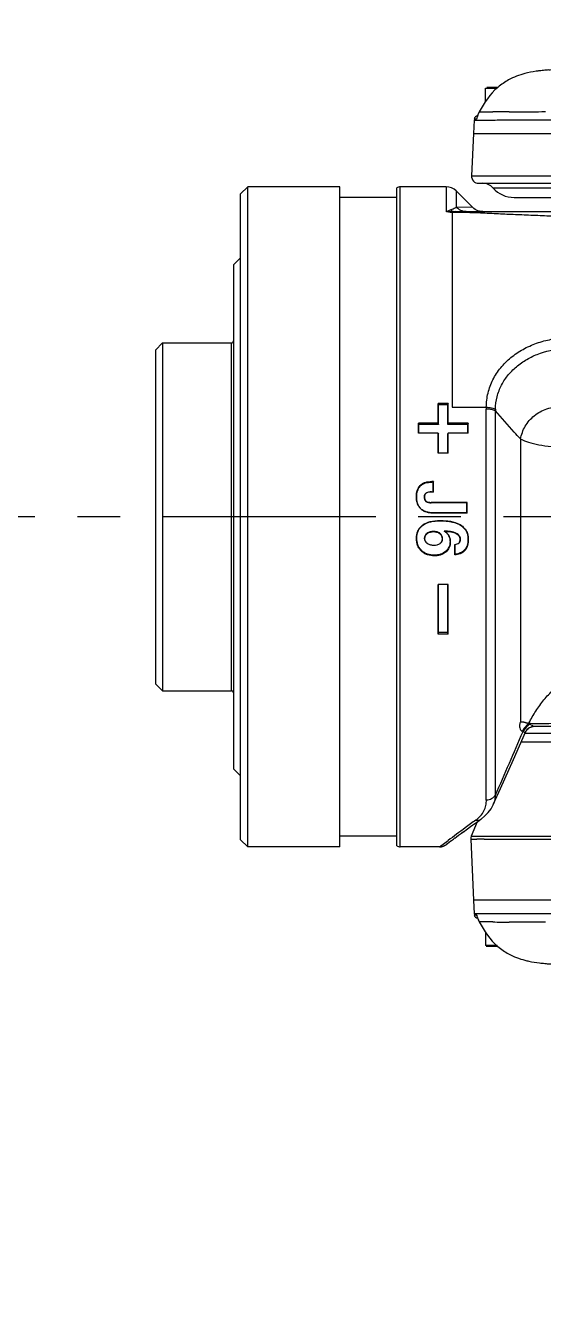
# Model space of a CAD drawing. Header units: millimetres. Extents: x 4086 to 8300, y 123 to 1549.
# Drawn here: x 7583.58 to 7601.81, y 613.34 to 658.52 of the extents above; entities that cross this region are included whole.
import ezdxf

# ---------------------------------------------------------------- set-up
doc = ezdxf.new("R2010")
doc.units = ezdxf.units.MM
doc.linetypes.add('CENTER', pattern=[0.6, 0.375, -0.075, 0.075, -0.075])
for name, color, linetype in [('中心线', 7, 'Continuous'), ('外形图', 7, 'Continuous'), ('运动范围', 7, 'Continuous')]:
    doc.layers.add(name, color=color, linetype=linetype)

msp = doc.modelspace()

# ---------------------------------------------------------------- linework, layer by layer
at = {"layer": '中心线', "linetype": 'CENTER', "ltscale": 20}
msp.add_line((7979.909, 641.2169), (7475.7605, 641.2169), dxfattribs=at)
at = {"layer": '外形图'}
for p, q in [((7599.7753, 655.8332), (7599.7753, 656.3169)), ((7599.7753, 656.3169), (7600.1828, 656.3169)), ((7600.2123, 656.3419), (7599.8216, 656.3419)), ((7599.3785, 655.194), (7599.3548, 654.7168)), ((7599.3785, 655.194), (7599.6597, 655.1929)), ((7599.3895, 655.2295), (7599.3812, 655.2295)), ((7599.4562, 655.2288), (7599.3895, 655.2295)), ((7599.4882, 655.3159), (7599.4805, 655.2934)), ((7599.5577, 655.4825), (7599.5562, 655.4816)), ((7599.6597, 655.1929), (7599.7434, 655.1929)), ((7600.6128, 655.4862), (7600.9015, 655.4866)), ((7599.3548, 654.7168), (7599.2861, 653.2276)), ((7599.3552, 654.7169), (7621.4021, 654.7169)), ((7591.1503, 652.5919), (7591.4003, 652.8419)), ((7591.4003, 629.5919), (7591.4003, 652.8419)), ((7594.6503, 652.8419), (7591.4003, 652.8419)), ((7594.6503, 629.5919), (7594.6503, 652.8419)), ((7596.6503, 629.6297), (7596.6503, 652.804)), ((7596.7753, 629.5919), (7596.7753, 652.8419)), ((7598.3932, 652.8419), (7596.7753, 652.8419)), ((7598.3932, 652.8419), (7598.3932, 651.9762)), ((7599.2861, 653.2276), (7599.7675, 653.2276)), ((7599.5358, 652.9668), (7613.1146, 652.9668)), ((7599.7675, 653.2276), (7600.002, 653.2276)), ((7600.002, 653.2276), (7600.1359, 653.2276)), ((7600.0386, 652.8001), (7612.6616, 652.8001)), ((7600.1359, 653.2276), (7612.4086, 653.2276)), ((7591.1503, 629.8419), (7591.1503, 652.5919)), ((7596.6503, 652.4669), (7594.6503, 652.4669)), ((7598.7468, 652.6954), (7598.7468, 652.1307)), ((7599.3289, 652.1133), (7598.7468, 652.6954)), ((7600.784, 652.4669), (7620.0167, 652.4669)), ((7598.6003, 651.9475), (7598.6002, 645.0773)), ((7598.7136, 651.9669), (7620.9003, 651.9669)), ((7599.3289, 652.1133), (7598.7468, 652.1307)), ((7590.9003, 650.0919), (7591.1503, 650.3419)), ((7590.9003, 650.0918), (7590.9003, 632.3419)), ((7588.4003, 647.3419), (7588.1503, 647.0919)), ((7588.1503, 647.0919), (7588.1503, 635.3419)), ((7588.4003, 647.3419), (7588.4003, 635.0919)), ((7588.4003, 647.3419), (7590.8253, 647.3419)), ((7590.8253, 635.0919), (7590.8253, 647.3419)), ((7598.1153, 644.5119), (7598.1153, 645.2119)), ((7598.4653, 645.2119), (7598.1153, 645.2119)), ((7598.1153, 645.2119), (7598.1263, 645.1586)), ((7598.1263, 644.4659), (7598.1263, 645.1586)), ((7598.4544, 645.1586), (7598.1263, 645.1586)), ((7598.4653, 645.2119), (7598.4544, 645.1586)), ((7598.4544, 644.4659), (7598.4544, 645.1586)), ((7598.4653, 644.5119), (7598.4653, 645.2119)), ((7598.6002, 645.0773), (7599.8057, 645.0773)), ((7599.8061, 631.2546), (7599.8061, 645.012)), ((7600.1267, 631.4211), (7600.1267, 644.9564)), ((7597.4153, 644.1619), (7597.4153, 644.5119)), ((7598.1153, 644.5119), (7597.4153, 644.5119)), ((7597.4153, 644.5119), (7597.4263, 644.4659)), ((7597.4263, 644.1619), (7597.4263, 644.4659)), ((7598.1263, 644.4659), (7597.4263, 644.4659)), ((7598.1153, 644.5119), (7598.1263, 644.4659)), ((7598.4653, 644.5119), (7598.4544, 644.4659)), ((7599.1544, 644.4659), (7598.4544, 644.4659)), ((7599.1653, 644.5119), (7598.4653, 644.5119)), ((7599.1653, 644.5119), (7599.1544, 644.4659)), ((7599.1544, 644.1619), (7599.1544, 644.4659)), ((7599.1653, 644.1619), (7599.1653, 644.5119)), ((7598.1153, 644.1619), (7597.4153, 644.1619)), ((7598.1153, 643.4619), (7598.1153, 644.1619)), ((7598.1153, 644.1619), (7598.1263, 644.1408)), ((7598.1263, 643.4619), (7598.1263, 644.1408)), ((7598.4653, 644.1619), (7598.4544, 644.1408)), ((7598.4544, 643.4619), (7598.4544, 644.1408)), ((7598.4653, 643.4619), (7598.4653, 644.1619)), ((7599.1653, 644.1619), (7598.4653, 644.1619)), ((7601.0048, 643.9661), (7601.0048, 634.0031)), ((7598.4653, 643.4619), (7598.1153, 643.4619)), ((7597.8849, 642.4619), (7597.8849, 642.4376)), ((7597.9397, 642.4619), (7597.8849, 642.4619)), ((7597.9288, 642.4376), (7597.8849, 642.4376)), ((7597.9397, 642.4619), (7597.9288, 642.4376)), ((7597.9288, 642.0921), (7597.9288, 642.4376)), ((7597.9397, 642.0902), (7597.9397, 642.4619)), ((7597.4706, 642.3193), (7597.4788, 642.3002)), ((7597.8776, 642.0926), (7597.878, 642.0941)), ((7597.9397, 642.0902), (7597.8776, 642.0926)), ((7597.9288, 642.0921), (7597.878, 642.0941)), ((7597.9397, 642.0902), (7597.9288, 642.0921)), ((7597.345, 641.9378), (7597.356, 641.9301)), ((7597.4959, 641.4988), (7597.5035, 641.5036)), ((7597.6278, 641.9281), (7597.6168, 641.9204)), ((7597.8642, 641.7282), (7597.8642, 641.7118)), ((7599.1328, 641.7282), (7597.8642, 641.7282)), ((7599.1219, 641.7118), (7597.8642, 641.7118)), ((7599.1328, 641.7282), (7599.1219, 641.7118)), ((7599.1219, 641.3575), (7599.1219, 641.7118)), ((7599.1328, 641.348), (7599.1328, 641.7282)), ((7597.9641, 641.348), (7597.9641, 641.3575)), ((7599.1219, 641.3575), (7597.9641, 641.3575)), ((7599.1328, 641.348), (7597.9641, 641.348)), ((7598.1664, 641.0884), (7598.1664, 641.0789)), ((7598.621, 641.0444), (7598.6185, 641.0356)), ((7599.1328, 641.348), (7599.1219, 641.3575)), ((7597.5605, 640.9267), (7597.567, 640.9211)), ((7597.7226, 640.622), (7597.7162, 640.6372)), ((7597.9471, 640.6875), (7597.9471, 640.7041)), ((7598.1716, 640.6172), (7598.1785, 640.632)), ((7598.7489, 640.618), (7598.7542, 640.634)), ((7598.9352, 640.9078), (7598.9286, 640.9024)), ((7599.1128, 640.7031), (7599.1031, 640.7036)), ((7597.345, 640.4547), (7597.356, 640.4629)), ((7597.6326, 640.4523), (7597.6217, 640.4605)), ((7597.7266, 640.2879), (7597.7203, 640.2889)), ((7597.9617, 640.2207), (7597.9617, 640.2205)), ((7598.1762, 640.2829), (7598.1829, 640.2843)), ((7598.2566, 640.4425), (7598.2675, 640.4509)), ((7598.5381, 640.3304), (7598.5272, 640.3399)), ((7598.6978, 639.8758), (7598.6978, 640.2475)), ((7598.7087, 639.9021), (7598.7087, 640.2489)), ((7598.844, 640.3036), (7598.851, 640.3051)), ((7598.8879, 640.4279), (7598.8988, 640.4364)), ((7599.1694, 640.4096), (7599.1584, 640.4183)), ((7597.5193, 640.0123), (7597.5269, 640.0332)), ((7597.9739, 639.8429), (7597.9739, 639.8686)), ((7598.3809, 639.9794), (7598.3738, 640.001)), ((7599.0475, 640.0331), (7599.0393, 640.0529)), ((7598.1153, 637.0879), (7598.1153, 638.8379)), ((7598.4653, 638.8379), (7598.1153, 638.8379)), ((7598.1263, 637.1425), (7598.1263, 638.8379)), ((7598.4544, 637.1425), (7598.4544, 638.8379)), ((7598.4653, 637.0879), (7598.4653, 638.8379)), ((7598.1153, 637.0879), (7598.1263, 637.1425)), ((7598.4653, 637.0879), (7598.1153, 637.0879)), ((7598.4544, 637.1425), (7598.1263, 637.1425)), ((7598.4653, 637.0879), (7598.4544, 637.1425)), ((7588.4003, 635.0919), (7588.1503, 635.3419)), ((7588.4003, 635.0919), (7590.8253, 635.0919)), ((7601.4959, 633.8419), (7619.5253, 633.8419)), ((7600.7646, 632.6718), (7601.1872, 633.6361)), ((7619.694, 633.5919), (7601.1678, 633.5919)), ((7601.1833, 633.6356), (7601.1872, 633.6361)), ((7609.9695, 633.2829), (7601.0324, 633.2829)), ((7590.9003, 632.3419), (7591.1503, 632.0919)), ((7598.9868, 630.1183), (7599.1482, 630.236)), ((7599.1482, 630.236), (7599.2518, 630.3111)), ((7599.485, 630.4789), (7599.2768, 629.9755)), ((7599.3646, 630.3926), (7599.4558, 630.4581)), ((7599.4558, 630.4581), (7599.5531, 630.5276)), ((7599.5531, 630.5276), (7599.6162, 630.5726)), ((7599.6162, 630.5726), (7599.6194, 630.5749)), ((7591.1503, 629.8419), (7591.4003, 629.5919)), ((7596.6503, 629.9669), (7594.6503, 629.9669)), ((7598.1614, 629.5919), (7598.4604, 629.8168)), ((7598.4433, 629.7186), (7598.5012, 629.7617)), ((7598.4952, 629.7573), (7598.5573, 629.8032)), ((7598.5498, 629.7977), (7598.6506, 629.872)), ((7598.6503, 629.8717), (7598.6993, 629.9078)), ((7598.6989, 629.9075), (7598.7604, 629.9526)), ((7598.7599, 629.9522), (7598.8294, 630.0032)), ((7598.8289, 630.0028), (7598.9649, 630.1023)), ((7598.9449, 630.0877), (7599.0077, 630.1336)), ((7599.258, 629.8698), (7599.4713, 629.8714)), ((7599.258, 629.8698), (7599.3548, 627.7169)), ((7599.2768, 629.9755), (7599.5694, 629.9771)), ((7594.6503, 629.5919), (7591.4003, 629.5919)), ((7598.1614, 629.5919), (7596.7753, 629.5919)), ((7598.1614, 629.5919), (7598.1843, 629.5926)), ((7598.1614, 629.5919), (7598.1843, 629.5926)), ((7598.3333, 629.6392), (7598.3397, 629.6431)), ((7598.3581, 629.6554), (7598.3607, 629.6572)), ((7598.3594, 629.6564), (7598.3619, 629.6581)), ((7598.3619, 629.6581), (7598.3643, 629.6599)), ((7598.3619, 629.6581), (7598.3631, 629.659)), ((7598.3631, 629.659), (7598.3668, 629.6617)), ((7598.3655, 629.6608), (7598.3709, 629.6647)), ((7598.3695, 629.6636), (7598.3811, 629.6722)), ((7598.3792, 629.6708), (7598.4126, 629.6957)), ((7598.4126, 629.6957), (7598.4195, 629.7008)), ((7598.4268, 629.7063), (7598.4308, 629.7093)), ((7598.4307, 629.7092), (7598.4349, 629.7123)), ((7598.4348, 629.7123), (7598.4434, 629.7187)), ((7599.3548, 627.7169), (7599.3785, 627.2397)), ((7621.1789, 627.7169), (7599.3553, 627.7168)), ((7599.6597, 627.2408), (7599.3785, 627.2397)), ((7599.3812, 627.2042), (7599.4145, 627.2045)), ((7599.4145, 627.2045), (7599.4562, 627.2049)), ((7599.7434, 627.2408), (7599.6597, 627.2408)), ((7599.5577, 626.9511), (7599.5566, 626.9513)), ((7599.7753, 626.6005), (7599.7753, 626.1169)), ((7600.9015, 626.9471), (7600.6128, 626.9475)), ((7600.1827, 626.1169), (7599.7753, 626.1169)), ((7600.2125, 626.0919), (7599.8003, 626.0919))]:
    msp.add_line(p, q, dxfattribs=at)
for points in [[(7599.5562, 655.4816), (7599.5381, 655.4445), (7599.5088, 655.3743), (7599.4882, 655.3159)], [(7599.6824, 651.9669), (7599.6248, 651.9702), (7599.568, 651.9801), (7599.5126, 651.9966), (7599.4595, 652.0193), (7599.4094, 652.048), (7599.3629, 652.0823), (7599.3289, 652.1133)], [(7601.2272, 633.7051), (7601.2567, 633.7394), (7601.2905, 633.7696), (7601.328, 633.795), (7601.3685, 633.8153), (7601.4114, 633.83), (7601.4558, 633.8389), (7601.4968, 633.8418)], [(7601.239, 633.7245), (7601.2419, 633.7278), (7601.26, 633.7465), (7601.2814, 633.7653), (7601.3059, 633.7833), (7601.3331, 633.7998), (7601.3632, 633.8144), (7601.3959, 633.8264), (7601.4312, 633.8354), (7601.4688, 633.8407), (7601.4959, 633.8419)], [(7601.1872, 633.6361), (7601.2025, 633.6671), (7601.2272, 633.7051)], [(7600.0631, 631.1063), (7600.3094, 631.6518), (7600.7646, 632.6718)], [(7599.6194, 630.5749), (7599.7532, 630.6854), (7599.8724, 630.8086), (7599.9707, 630.9391), (7600.0484, 631.075), (7600.0631, 631.1064)], [(7599.2518, 630.3111), (7599.3355, 630.3716), (7599.3646, 630.3926)], [(7598.1843, 629.5926), (7598.206, 629.5948), (7598.2267, 629.5983), (7598.2465, 629.6028)], [(7598.2465, 629.6028), (7598.2652, 629.6083), (7598.2828, 629.6146)], [(7598.2828, 629.6146), (7598.2991, 629.6214), (7598.3132, 629.6281), (7598.3247, 629.6343)], [(7598.3247, 629.6343), (7598.3334, 629.6392), (7598.3398, 629.6431), (7598.3446, 629.6462), (7598.3483, 629.6486), (7598.3511, 629.6505), (7598.3533, 629.652), (7598.3551, 629.6533), (7598.3581, 629.6554)], [(7598.351, 629.6505), (7598.3533, 629.652), (7598.3551, 629.6533), (7598.3567, 629.6544)], [(7598.4195, 629.7008), (7598.4231, 629.7035), (7598.4269, 629.7064)], [(7599.4777, 627.1489), (7599.476, 627.1522), (7599.4829, 627.1333), (7599.4973, 627.0913), (7599.5176, 627.0369), (7599.5432, 626.9784), (7599.5567, 626.9512)]]:
    msp.add_lwpolyline(points, dxfattribs=at)
for centre, radius, start, end in [((7601.6241, 654.7055), 2.1637, 118.52343, 130.78542), ((7599.5055, 655.2169), 0.125, 90, 174.25886), ((7599.6159, 660.5599), 5.0776, 269.34315, 269.49471), ((7600.9048, 507.8637), 147.6228, 90.11333, 90.336192), ((7600.4819, 1054.6375), 399.1511, 270.060243, 270.202156), ((7601.466, 723.0832), 67.8864, 270.017522, 270.293986), ((7596.7753, 652.5875), 0.25, 90, 120), ((7598.3932, 652.3419), 0.5, 45, 90), ((7599.5358, 653.2168), 0.25, 177.51262, 270), ((7599.666, 652.4668), 0.5, 41.81532, 90), ((7600.7839, 653.4669), 1, 221.81532, 270), ((7590.8253, 647.4169), 0.075, 270, 0), ((7601.9373, 645.0568), 2.1318, 179.44962, 181.20557), ((7602.1254, 644.9699), 1.9988, 178.9946, 180.38435), ((7598.0748, 640.1129), 0.6498, 64.06615, 67.59423), ((7598.5315, 641.6418), 1.4041, 276.79825, 277.24787), ((7586.4272, 644.9992), 13.2972, 337.33783, 337.46044), ((7590.8253, 635.0169), 0.075, 0, 90), ((7601.9427, 638.8499), 4.9354, 261.49729, 262.58915), ((7601.0846, 634.0781), 0.253, 325.55084, 331.08831), ((7467.4217, 690.3111), 145.1849, 336.069981, 337.033509), ((7601.4985, 633.5), 0.3431, 139.12671, 156.71975), ((7655.5821, 553.4992), 95.3272, 126.364065, 126.813872), ((7635.4107, 580.8152), 61.3707, 125.880028, 126.319983), ((7599.5078, 629.88), 0.25, 157.5326, 182.34986), ((7599.4114, 543.7604), 86.111, 89.784171, 89.960149), ((7596.7753, 629.8462), 0.25, 240, 270), ((7598.1614, 629.9275), 0.3356, 269.99999, 292.93409), ((7599.5055, 627.2169), 0.125, 185.74114, 270), ((7601.466, 559.3747), 67.8622, 89.705894, 89.982468), ((7599.616, 621.872), 5.0794, 90.50526, 90.65677), ((7600.8566, 762.3647), 135.4174, 269.653891, 269.896849), ((7600.7096, 327.3359), 299.6112, 89.774242, 89.963303), ((7601.6242, 627.7283), 2.1638, 229.21727, 241.47623)]:
    msp.add_arc(centre, radius, start, end, dxfattribs=at)
for points, knots in [([(7601.6724, 656.9248), (7601.6339, 656.9202), (7601.4633, 656.8982), (7601.2938, 656.8657), (7601.1651, 656.8314)], [0, 0, 0, 0, 0.2255921, 1, 1, 1, 1]), ([(7602.1373, 656.9625), (7602.1372, 656.9728), (7602.0724, 656.9447), (7602.0061, 656.9638), (7601.8482, 656.9397), (7601.7379, 656.9325), (7601.6724, 656.9248)], [0, 0, 0, 0, 0.0659918, 0.2604417, 0.5764091, 1, 1, 1, 1]), ([(7599.4738, 655.2664), (7599.4707, 655.2573), (7599.4661, 655.2471), (7599.4605, 655.2296), (7599.4563, 655.2295)], [0, 0, 0, 0, 0.6957136, 1, 1, 1, 1]), ([(7599.5712, 655.4825), (7599.599, 655.4823), (7599.7549, 655.482), (7599.9107, 655.4832), (7600.0386, 655.4839)], [0, 0, 0, 0, 0.1788502, 1, 1, 1, 1]), ([(7599.7434, 655.1929), (7599.7929, 655.1929), (7600.04, 655.1935), (7600.287, 655.1959), (7600.4846, 655.1968)], [0, 0, 0, 0, 0.2004457, 1, 1, 1, 1]), ([(7600.6232, 655.1974), (7600.6886, 655.1976), (7600.9765, 655.198), (7601.2643, 655.1967), (7601.4868, 655.1968)], [0, 0, 0, 0, 0.2271272, 1, 1, 1, 1]), ([(7601.8143, 655.1977), (7602.4032, 655.1963), (7605.3036, 655.1911), (7608.2039, 655.1749), (7610.5154, 655.1708)], [0, 0, 0, 0, 0.2030214, 1, 1, 1, 1]), ([(7598.5007, 652.0062), (7598.4936, 652.0032), (7598.4752, 651.9949), (7598.45, 651.9829), (7598.4211, 651.9733), (7598.4029, 651.9742), (7598.3932, 651.9762)], [0, 0, 0, 0, 0.2033788, 0.5333198, 0.7380357, 1, 1, 1, 1]), ([(7598.4699, 651.9579), (7598.4623, 651.9583), (7598.4362, 651.9607), (7598.4092, 651.9664), (7598.3932, 651.9762)], [0, 0, 0, 0, 0.2885538, 1, 1, 1, 1]), ([(7598.7468, 652.1307), (7598.7367, 652.1217), (7598.6796, 652.0751), (7598.6112, 652.0423), (7598.5534, 652.0255)], [0, 0, 0, 0, 0.1834839, 1, 1, 1, 1]), ([(7598.5534, 652.0255), (7598.5768, 652.0072), (7598.6276, 651.9776), (7598.6857, 651.9669), (7598.7136, 651.9669)], [0, 0, 0, 0, 0.5151199, 1, 1, 1, 1]), ([(7598.6003, 651.9476), (7598.8782, 651.9475), (7599.3721, 651.9421), (7600.0635, 651.9058), (7600.6818, 651.8759), (7601.3022, 651.8514), (7601.9568, 651.8254), (7602.6529, 651.795), (7603.3883, 651.7657), (7603.8913, 651.7516), (7604.1482, 651.7457)], [0, 0, 0, 0, 0.1501436, 0.2668222, 0.3741019, 0.4846201, 0.6023406, 0.7281082, 0.861142, 1, 1, 1, 1]), ([(7599.1003, 651.9669), (7599.0343, 651.9669), (7598.8998, 651.9966), (7598.7906, 652.0801), (7598.7468, 652.1307)], [0, 0, 0, 0, 0.4964701, 1, 1, 1, 1]), ([(7599.8057, 645.0773), (7599.8066, 645.2458), (7599.8478, 645.5823), (7600.0232, 646.0577), (7600.3011, 646.4815), (7600.6637, 646.8412), (7601.0939, 647.1303), (7601.5751, 647.3464), (7602.0921, 647.4856), (7602.451, 647.5213), (7602.631, 647.5202)], [0, 0, 0, 0, 0.1224583, 0.2437298, 0.3650884, 0.4876999, 0.6124247, 0.7396979, 0.8692449, 1, 1, 1, 1]), ([(7600.1269, 645.005), (7600.1295, 645.154), (7600.1684, 645.4512), (7600.3291, 645.8694), (7600.5792, 646.2405), (7600.9026, 646.5541), (7601.2837, 646.8057), (7601.8503, 647.057), (7602.3213, 647.1464), (7602.6347, 647.1455)], [0, 0, 0, 0, 0.1230194, 0.2447972, 0.3665682, 0.4894494, 0.6142489, 0.7413544, 1, 1, 1, 1]), ([(7601.0117, 643.9606), (7601.0401, 644.1166), (7601.1541, 644.4256), (7601.4236, 644.7416), (7601.7021, 644.9274), (7601.94, 645.0288), (7602.1959, 645.0909), (7602.3713, 645.1146), (7602.4598, 645.1259)], [0, 0, 0, 0, 0.237297, 0.4816248, 0.6073124, 0.7354616, 0.8664355, 1, 1, 1, 1]), ([(7599.8057, 645.0773), (7599.8685, 645.0768), (7599.9586, 645.0683), (7600.0654, 645.0379), (7600.1093, 645.0171), (7600.1269, 645.005)], [0, 0, 0, 0, 0.5668317, 0.8068049, 1, 1, 1, 1]), ([(7600.1267, 644.9564), (7600.0832, 644.9718), (7600.0096, 644.9939), (7599.9016, 645.0111), (7599.8385, 645.0127), (7599.8061, 645.012)], [0, 0, 0, 0, 0.423081, 0.7021189, 1, 1, 1, 1]), ([(7601.0048, 643.9661), (7600.9312, 644.0455), (7600.6328, 644.3705), (7600.3414, 644.702), (7600.1267, 644.9564)], [0, 0, 0, 0, 0.2455358, 1, 1, 1, 1]), ([(7601.0117, 643.9606), (7601.099, 643.9134), (7601.3118, 643.8339), (7601.6739, 643.75), (7602.0989, 643.6913), (7602.4004, 643.672), (7602.5563, 643.6636)], [0, 0, 0, 0, 0.1880614, 0.4274064, 0.7040532, 1, 1, 1, 1]), ([(7597.4706, 642.3193), (7597.495, 642.3469), (7597.5533, 642.3938), (7597.6562, 642.4362), (7597.768, 642.458), (7597.8449, 642.4619), (7597.8849, 642.4619)], [0, 0, 0, 0, 0.245243, 0.4884991, 0.7340019, 1, 1, 1, 1]), ([(7597.4788, 642.3002), (7597.5032, 642.3275), (7597.5621, 642.3738), (7597.6654, 642.4145), (7597.7744, 642.4342), (7597.8481, 642.4376), (7597.8849, 642.4376)], [0, 0, 0, 0, 0.2492059, 0.4991115, 0.7494666, 1, 1, 1, 1]), ([(7597.345, 641.9378), (7597.345, 642.0072), (7597.3597, 642.1448), (7597.4263, 642.2693), (7597.4706, 642.3193)], [0, 0, 0, 0, 0.5096694, 1, 1, 1, 1]), ([(7597.356, 641.9301), (7597.356, 641.9964), (7597.3671, 642.0972), (7597.4179, 642.2207), (7597.4566, 642.2755), (7597.4788, 642.3002)], [0, 0, 0, 0, 0.4996414, 0.7498351, 1, 1, 1, 1]), ([(7597.878, 642.0941), (7597.8483, 642.0952), (7597.7887, 642.0937), (7597.7152, 642.075), (7597.665, 642.0421), (7597.6266, 641.9959), (7597.6168, 641.9498), (7597.6168, 641.9204)], [0, 0, 0, 0, 0.2510845, 0.5014037, 0.626743, 0.7518738, 1, 1, 1, 1]), ([(7597.8776, 642.0926), (7597.8535, 642.0935), (7597.8038, 642.0927), (7597.7262, 642.0782), (7597.6621, 642.0388), (7597.632, 641.9808), (7597.6278, 641.9459), (7597.6278, 641.9281)], [0, 0, 0, 0, 0.2135472, 0.4369403, 0.6947647, 0.8422501, 1, 1, 1, 1]), ([(7597.4959, 641.4988), (7597.4681, 641.5264), (7597.42, 641.5894), (7597.3577, 641.7363), (7597.345, 641.8575), (7597.345, 641.9378)], [0, 0, 0, 0, 0.2473199, 0.4929549, 1, 1, 1, 1]), ([(7597.5035, 641.5036), (7597.476, 641.5306), (7597.4283, 641.5926), (7597.3681, 641.7358), (7597.356, 641.8531), (7597.356, 641.9301)], [0, 0, 0, 0, 0.2502129, 0.5005287, 1, 1, 1, 1]), ([(7597.9641, 641.348), (7597.9195, 641.348), (7597.8333, 641.3523), (7597.708, 641.376), (7597.5922, 641.4211), (7597.5249, 641.4699), (7597.4959, 641.4988)], [0, 0, 0, 0, 0.2656238, 0.5125877, 0.7562336, 1, 1, 1, 1]), ([(7597.9641, 641.3575), (7597.9229, 641.3575), (7597.8402, 641.3613), (7597.7179, 641.3829), (7597.6012, 641.4263), (7597.5329, 641.4747), (7597.5035, 641.5036)], [0, 0, 0, 0, 0.2502952, 0.5004788, 0.7504217, 1, 1, 1, 1]), ([(7597.6168, 641.9204), (7597.6168, 641.8912), (7597.6221, 641.8324), (7597.6538, 641.7791), (7597.676, 641.7604)], [0, 0, 0, 0, 0.502096, 1, 1, 1, 1]), ([(7597.6278, 641.9281), (7597.6278, 641.8989), (7597.6328, 641.8427), (7597.6628, 641.792), (7597.6829, 641.7749)], [0, 0, 0, 0, 0.5252708, 1, 1, 1, 1]), ([(7597.676, 641.7604), (7597.701, 641.7394), (7597.7658, 641.7159), (7597.8312, 641.7118), (7597.8642, 641.7118)], [0, 0, 0, 0, 0.4980365, 1, 1, 1, 1]), ([(7597.6829, 641.7749), (7597.7053, 641.7558), (7597.7672, 641.7323), (7597.8304, 641.7282), (7597.8642, 641.7282)], [0, 0, 0, 0, 0.4653696, 1, 1, 1, 1]), ([(7597.5605, 640.9267), (7597.6383, 640.9851), (7597.8388, 641.071), (7598.0519, 641.0884), (7598.1664, 641.0884)], [0, 0, 0, 0, 0.4592747, 1, 1, 1, 1]), ([(7597.567, 640.9211), (7597.6508, 640.9832), (7597.8519, 641.0632), (7598.0616, 641.0789), (7598.1664, 641.0789)], [0, 0, 0, 0, 0.4988057, 1, 1, 1, 1]), ([(7598.1664, 641.0884), (7598.2067, 641.0884), (7598.359, 641.0854), (7598.5116, 641.0693), (7598.621, 641.0444)], [0, 0, 0, 0, 0.264238, 1, 1, 1, 1]), ([(7598.621, 641.0444), (7598.6513, 641.0375), (7598.7619, 641.0081), (7598.8688, 640.9586), (7598.9352, 640.9078)], [0, 0, 0, 0, 0.2709805, 1, 1, 1, 1]), ([(7597.345, 640.4547), (7597.345, 640.5439), (7597.3659, 640.681), (7597.4582, 640.8367), (7597.5241, 640.8995), (7597.5605, 640.9267)], [0, 0, 0, 0, 0.4982702, 0.7461038, 1, 1, 1, 1]), ([(7597.356, 640.4629), (7597.356, 640.5497), (7597.3765, 640.6837), (7597.4674, 640.8345), (7597.5319, 640.8951), (7597.567, 640.9211)], [0, 0, 0, 0, 0.4986563, 0.7492421, 1, 1, 1, 1]), ([(7597.7162, 640.6372), (7597.6882, 640.617), (7597.638, 640.5656), (7597.6217, 640.4949), (7597.6217, 640.4605)], [0, 0, 0, 0, 0.5007959, 1, 1, 1, 1]), ([(7597.7226, 640.622), (7597.6955, 640.6022), (7597.6477, 640.5526), (7597.6326, 640.4848), (7597.6326, 640.4523)], [0, 0, 0, 0, 0.5074528, 1, 1, 1, 1]), ([(7597.9471, 640.7041), (7597.9064, 640.7041), (7597.8247, 640.6956), (7597.7491, 640.6609), (7597.7162, 640.6372)], [0, 0, 0, 0, 0.5006319, 1, 1, 1, 1]), ([(7597.9471, 640.6875), (7597.9075, 640.6875), (7597.8279, 640.6792), (7597.7544, 640.6451), (7597.7226, 640.622)], [0, 0, 0, 0, 0.5017246, 1, 1, 1, 1]), ([(7598.1785, 640.632), (7598.147, 640.6582), (7598.0708, 640.6956), (7597.9882, 640.7041), (7597.9471, 640.7041)], [0, 0, 0, 0, 0.4990055, 1, 1, 1, 1]), ([(7598.1716, 640.6172), (7598.141, 640.6427), (7598.0671, 640.6793), (7597.9869, 640.6875), (7597.9471, 640.6875)], [0, 0, 0, 0, 0.5001335, 1, 1, 1, 1]), ([(7598.2566, 640.4425), (7598.2566, 640.4761), (7598.2417, 640.544), (7598.1968, 640.5961), (7598.1716, 640.6172)], [0, 0, 0, 0, 0.5056313, 1, 1, 1, 1]), ([(7598.2675, 640.4509), (7598.2675, 640.4854), (7598.252, 640.5559), (7598.2052, 640.61), (7598.1785, 640.632)], [0, 0, 0, 0, 0.4992745, 1, 1, 1, 1]), ([(7598.7542, 640.634), (7598.6896, 640.6693), (7598.5437, 640.7084), (7598.3963, 640.7147), (7598.3225, 640.7136)], [0, 0, 0, 0, 0.4990422, 1, 1, 1, 1]), ([(7598.3225, 640.7136), (7598.3544, 640.6944), (7598.4144, 640.6489), (7598.4823, 640.5583), (7598.5204, 640.4518), (7598.5272, 640.3771), (7598.5272, 640.3399)], [0, 0, 0, 0, 0.2503156, 0.5002604, 0.7500929, 1, 1, 1, 1]), ([(7598.359, 640.6972), (7598.3879, 640.6766), (7598.4413, 640.6289), (7598.5191, 640.5094), (7598.5381, 640.4008), (7598.5381, 640.3304)], [0, 0, 0, 0, 0.2521884, 0.5011825, 1, 1, 1, 1]), ([(7598.7489, 640.618), (7598.6912, 640.6499), (7598.5601, 640.6881), (7598.4266, 640.6967), (7598.359, 640.6972)], [0, 0, 0, 0, 0.493971, 1, 1, 1, 1]), ([(7598.6185, 641.0356), (7598.7012, 641.017), (7598.8106, 640.9809), (7598.906, 640.9195), (7598.9286, 640.9024)], [0, 0, 0, 0, 0.7495006, 1, 1, 1, 1]), ([(7598.8879, 640.4279), (7598.8879, 640.4477), (7598.8811, 640.4878), (7598.85, 640.541), (7598.8042, 640.5844), (7598.7681, 640.6074), (7598.7489, 640.618)], [0, 0, 0, 0, 0.2402437, 0.4820289, 0.7347759, 1, 1, 1, 1]), ([(7598.8988, 640.4364), (7598.8988, 640.4577), (7598.8912, 640.501), (7598.8573, 640.5569), (7598.8095, 640.6008), (7598.773, 640.6237), (7598.7542, 640.634)], [0, 0, 0, 0, 0.2493023, 0.499004, 0.7493363, 1, 1, 1, 1]), ([(7598.9286, 640.9024), (7598.9815, 640.8622), (7599.047, 640.7996), (7599.0931, 640.7235), (7599.1031, 640.7036)], [0, 0, 0, 0, 0.7494481, 1, 1, 1, 1]), ([(7598.9352, 640.9078), (7598.9546, 640.8929), (7599.0242, 640.8348), (7599.0832, 640.7624), (7599.1128, 640.7031)], [0, 0, 0, 0, 0.2694634, 1, 1, 1, 1]), ([(7599.1031, 640.7036), (7599.1141, 640.6818), (7599.1495, 640.5905), (7599.1584, 640.4913), (7599.1584, 640.4183)], [0, 0, 0, 0, 0.2506493, 1, 1, 1, 1]), ([(7599.1128, 640.7031), (7599.1241, 640.6806), (7599.1602, 640.5867), (7599.1694, 640.4847), (7599.1694, 640.4096)], [0, 0, 0, 0, 0.2503699, 1, 1, 1, 1]), ([(7597.5193, 640.0123), (7597.4903, 640.0401), (7597.4378, 640.102), (7597.363, 640.2477), (7597.345, 640.3726), (7597.345, 640.4547)], [0, 0, 0, 0, 0.2468603, 0.4947698, 1, 1, 1, 1]), ([(7597.5269, 640.0332), (7597.4981, 640.0604), (7597.4461, 640.1212), (7597.3733, 640.263), (7597.356, 640.384), (7597.356, 640.4629)], [0, 0, 0, 0, 0.2504628, 0.5007976, 1, 1, 1, 1]), ([(7597.6217, 640.4605), (7597.6217, 640.4434), (7597.626, 640.4088), (7597.6537, 640.3453), (7597.6923, 640.3085), (7597.7203, 640.2889)], [0, 0, 0, 0, 0.2504779, 0.5008975, 1, 1, 1, 1]), ([(7597.6326, 640.4523), (7597.6326, 640.4353), (7597.6369, 640.402), (7597.6637, 640.3414), (7597.7001, 640.3066), (7597.7266, 640.2879)], [0, 0, 0, 0, 0.2587596, 0.5049365, 1, 1, 1, 1]), ([(7597.7203, 640.2889), (7597.7549, 640.2647), (7597.8341, 640.2293), (7597.9193, 640.2205), (7597.9617, 640.2205)], [0, 0, 0, 0, 0.499307, 1, 1, 1, 1]), ([(7597.7266, 640.2879), (7597.761, 640.2634), (7597.8385, 640.2291), (7597.9214, 640.2207), (7597.9617, 640.2207)], [0, 0, 0, 0, 0.5122019, 1, 1, 1, 1]), ([(7597.9617, 640.2207), (7598.0003, 640.2207), (7598.0762, 640.228), (7598.147, 640.2603), (7598.1762, 640.2829)], [0, 0, 0, 0, 0.5115765, 1, 1, 1, 1]), ([(7598.1762, 640.2829), (7598.2008, 640.3019), (7598.2439, 640.3493), (7598.2566, 640.4123), (7598.2566, 640.4425)], [0, 0, 0, 0, 0.5071462, 1, 1, 1, 1]), ([(7598.1829, 640.2843), (7598.2084, 640.3038), (7598.2537, 640.3529), (7598.2675, 640.4188), (7598.2675, 640.4509)], [0, 0, 0, 0, 0.5004998, 1, 1, 1, 1]), ([(7598.5272, 640.3399), (7598.5272, 640.2763), (7598.5046, 640.1462), (7598.4222, 640.0422), (7598.3738, 640.001)], [0, 0, 0, 0, 0.5001564, 1, 1, 1, 1]), ([(7598.5381, 640.3304), (7598.5381, 640.2648), (7598.5151, 640.1305), (7598.4308, 640.0224), (7598.3809, 639.9794)], [0, 0, 0, 0, 0.4990096, 1, 1, 1, 1]), ([(7598.6978, 640.2475), (7598.7254, 640.2525), (7598.7765, 640.2647), (7598.8251, 640.2879), (7598.844, 640.3036)], [0, 0, 0, 0, 0.5332722, 1, 1, 1, 1]), ([(7598.7087, 640.2489), (7598.734, 640.2537), (7598.7838, 640.2661), (7598.8312, 640.2887), (7598.851, 640.3051)], [0, 0, 0, 0, 0.5009678, 1, 1, 1, 1]), ([(7598.844, 640.3036), (7598.8601, 640.317), (7598.8841, 640.3583), (7598.8879, 640.4038), (7598.8879, 640.4279)], [0, 0, 0, 0, 0.4647705, 1, 1, 1, 1]), ([(7598.851, 640.3051), (7598.8693, 640.3202), (7598.8948, 640.3643), (7598.8988, 640.4124), (7598.8988, 640.4364)], [0, 0, 0, 0, 0.4975791, 1, 1, 1, 1]), ([(7599.1584, 640.4183), (7599.1584, 640.353), (7599.1446, 640.2216), (7599.0821, 640.1018), (7599.0393, 640.0529)], [0, 0, 0, 0, 0.5011283, 1, 1, 1, 1]), ([(7599.1694, 640.4096), (7599.1694, 640.344), (7599.1556, 640.2089), (7599.0924, 640.0847), (7599.0475, 640.0331)], [0, 0, 0, 0, 0.4894737, 1, 1, 1, 1]), ([(7597.9739, 639.8429), (7597.891, 639.8429), (7597.7649, 639.8605), (7597.6148, 639.9324), (7597.5492, 639.9837), (7597.5193, 640.0123)], [0, 0, 0, 0, 0.5011659, 0.7493298, 1, 1, 1, 1]), ([(7597.9739, 639.8686), (7597.8928, 639.8686), (7597.769, 639.8855), (7597.6212, 639.9551), (7597.5563, 640.0052), (7597.5269, 640.0332)], [0, 0, 0, 0, 0.4995975, 0.7499099, 1, 1, 1, 1]), ([(7598.3738, 640.001), (7598.3196, 639.9548), (7598.1895, 639.8855), (7598.0454, 639.8686), (7597.9739, 639.8686)], [0, 0, 0, 0, 0.4989468, 1, 1, 1, 1]), ([(7598.3809, 639.9794), (7598.3243, 639.9307), (7598.1914, 639.8599), (7598.0447, 639.8429), (7597.9739, 639.8429)], [0, 0, 0, 0, 0.5132996, 1, 1, 1, 1]), ([(7599.0475, 640.0331), (7599.0261, 640.0084), (7598.9772, 639.9641), (7598.8616, 639.9009), (7598.7631, 639.8811), (7598.6978, 639.8758)], [0, 0, 0, 0, 0.2497799, 0.4986943, 1, 1, 1, 1]), ([(7599.0393, 640.0529), (7598.9987, 640.0067), (7598.8932, 639.9334), (7598.7703, 639.9079), (7598.7087, 639.9021)], [0, 0, 0, 0, 0.4985457, 1, 1, 1, 1]), ([(7601.3061, 633.9558), (7601.3811, 634.1005), (7601.545, 634.3817), (7601.8285, 634.7771), (7602.1028, 635.075), (7602.3508, 635.28), (7602.4858, 635.3676), (7602.5563, 635.4055)], [0, 0, 0, 0, 0.2523056, 0.5027377, 0.7518783, 0.8761038, 1, 1, 1, 1]), ([(7601.0047, 634.0031), (7600.9915, 633.9673), (7600.975, 633.9074), (7600.9713, 633.8183), (7600.9933, 633.7335), (7601.0372, 633.6854), (7601.0651, 633.6643)], [0, 0, 0, 0, 0.309129, 0.4966015, 0.7174788, 1, 1, 1, 1]), ([(7601.0048, 634.0035), (7601.0206, 634.0024), (7601.0537, 633.9999), (7601.0958, 633.9967), (7601.131, 633.9915), (7601.1575, 633.9833), (7601.1802, 633.978), (7601.1982, 633.9709), (7601.2081, 633.9701), (7601.2129, 633.9688)], [0, 0, 0, 0, 0.2243451, 0.4698913, 0.5979352, 0.727568, 0.8611962, 0.9289776, 1, 1, 1, 1]), ([(7601.2932, 633.935), (7601.2699, 633.9156), (7601.1821, 633.8361), (7601.1083, 633.7409), (7601.0649, 633.6643)], [0, 0, 0, 0, 0.2560374, 1, 1, 1, 1]), ([(7601.3452, 633.917), (7601.3193, 633.9004), (7601.2227, 633.8305), (7601.1422, 633.7377), (7601.0983, 633.661)], [0, 0, 0, 0, 0.2587376, 1, 1, 1, 1]), ([(7601.2129, 633.9688), (7601.2193, 633.9661), (7601.2461, 633.9549), (7601.2728, 633.9436), (7601.2932, 633.935)], [0, 0, 0, 0, 0.2381606, 1, 1, 1, 1]), ([(7601.306, 633.9556), (7601.3786, 633.9453), (7601.5552, 633.9349), (7601.8464, 633.9351), (7602.1738, 633.9496), (7602.5881, 633.9807), (7603.0501, 634.0314), (7603.4022, 634.0753), (7603.5655, 634.0919)], [0, 0, 0, 0, 0.0970443, 0.2334409, 0.3852099, 0.530564, 0.782961, 1, 1, 1, 1]), ([(7601.3452, 633.917), (7601.3751, 633.9032), (7601.4205, 633.872), (7601.4725, 633.8419), (7601.4959, 633.8419)], [0, 0, 0, 0, 0.5850882, 1, 1, 1, 1]), ([(7601.0983, 633.661), (7601.1083, 633.6596), (7601.1259, 633.6494), (7601.1441, 633.6329), (7601.166, 633.6201), (7601.179, 633.6301), (7601.1833, 633.6356)], [0, 0, 0, 0, 0.3090103, 0.5851395, 0.7865428, 1, 1, 1, 1]), ([(7599.442, 630.5406), (7599.5541, 630.6286), (7599.7025, 630.7882), (7599.7999, 631.0507), (7599.8104, 631.1869), (7599.8061, 631.2546)], [0, 0, 0, 0, 0.5144187, 0.7552617, 1, 1, 1, 1]), ([(7599.8061, 631.2546), (7599.8703, 631.2546), (7599.9968, 631.2829), (7600.0955, 631.3698), (7600.1267, 631.4212)], [0, 0, 0, 0, 0.516609, 1, 1, 1, 1]), ([(7600.0631, 631.1063), (7600.0852, 631.1549), (7600.119, 631.2583), (7600.1282, 631.3668), (7600.1267, 631.4211)], [0, 0, 0, 0, 0.4952647, 1, 1, 1, 1]), ([(7599.442, 630.5406), (7599.4725, 630.5343), (7599.5345, 630.5321), (7599.5925, 630.5557), (7599.6162, 630.5726)], [0, 0, 0, 0, 0.5164715, 1, 1, 1, 1]), ([(7599.5694, 629.9771), (7600.0943, 629.9761), (7601.536, 629.9752), (7603.5483, 629.9758), (7605.6573, 629.9752), (7607.1731, 629.9766), (7608.4479, 629.9737), (7609.4309, 629.9839), (7610.4253, 629.9514), (7611.0718, 629.7854), (7611.3862, 629.6812)], [0, 0, 0, 0, 0.1329244, 0.3650966, 0.5095695, 0.6669908, 0.7489966, 0.832328, 0.9161306, 1, 1, 1, 1]), ([(7599.7358, 629.8708), (7600.3015, 629.869), (7601.7786, 629.8705), (7603.8092, 629.8699), (7605.8722, 629.8693), (7607.3339, 629.8713), (7608.557, 629.8671), (7609.4974, 629.8803), (7610.4474, 629.837), (7611.0633, 629.6727), (7611.3628, 629.5705)], [0, 0, 0, 0, 0.145571, 0.3800882, 0.5225425, 0.6764159, 0.7562444, 0.8372308, 0.9185837, 1, 1, 1, 1]), ([(7599.4563, 627.2042), (7599.4707, 627.2041), (7599.4743, 627.1363), (7599.4935, 627.1054), (7599.5041, 627.0759)], [0, 0, 0, 0, 0.3147387, 1, 1, 1, 1]), ([(7599.4563, 627.2042), (7599.4573, 627.194), (7599.4616, 627.1731), (7599.4692, 627.1531), (7599.4743, 627.1434)], [0, 0, 0, 0, 0.4839598, 1, 1, 1, 1]), ([(7600.4846, 627.2369), (7600.4107, 627.2372), (7600.1636, 627.2388), (7599.9166, 627.2407), (7599.7434, 627.2408)], [0, 0, 0, 0, 0.2989875, 1, 1, 1, 1]), ([(7601.4868, 627.2369), (7601.4083, 627.2369), (7601.1205, 627.2366), (7600.8326, 627.2357), (7600.6232, 627.2363)], [0, 0, 0, 0, 0.2725557, 1, 1, 1, 1]), ([(7610.5155, 627.2629), (7609.6927, 627.2614), (7606.7923, 627.2516), (7603.8919, 627.2411), (7601.8143, 627.236)], [0, 0, 0, 0, 0.2836783, 1, 1, 1, 1]), ([(7600.0386, 626.9498), (7599.9887, 626.95), (7599.8329, 626.9509), (7599.677, 626.9521), (7599.5712, 626.9512)], [0, 0, 0, 0, 0.3205386, 1, 1, 1, 1]), ([(7601.1659, 625.6021), (7601.2113, 625.59), (7601.3793, 625.5497), (7601.5503, 625.5233), (7601.6751, 625.5086)], [0, 0, 0, 0, 0.271996, 1, 1, 1, 1]), ([(7601.6751, 625.5086), (7601.7401, 625.5009), (7601.8473, 625.4931), (7602.0122, 625.4716), (7602.0642, 625.4862), (7602.1433, 625.4629), (7602.1373, 625.4712)], [0, 0, 0, 0, 0.4236793, 0.7396127, 0.9340423, 1, 1, 1, 1])]:
    msp.add_open_spline(points, degree=3, knots=knots, dxfattribs=at)
for points in [[(7601.1651, 656.8314), (7600.9665, 656.7785), (7600.7716, 656.7045), (7600.5909, 656.6065)], [(7600.2108, 656.3437), (7599.938, 656.1084), (7599.7246, 655.8019), (7599.5577, 655.4826)], [(7599.5578, 655.4826), (7599.5224, 655.4138), (7599.4983, 655.3397), (7599.4738, 655.2664)], [(7600.4846, 655.1968), (7600.5308, 655.1971), (7600.577, 655.1972), (7600.6232, 655.1974)], [(7598.6084, 651.9645), (7598.5622, 651.9626), (7598.5161, 651.9596), (7598.4699, 651.9579)], [(7598.4699, 651.9579), (7598.5134, 651.9551), (7598.5569, 651.9518), (7598.6003, 651.9475)], [(7598.5534, 652.0255), (7598.5354, 652.0203), (7598.5179, 652.0136), (7598.5007, 652.0062)], [(7598.7136, 651.9669), (7598.6786, 651.9669), (7598.6435, 651.9659), (7598.6084, 651.9645)], [(7601.0048, 643.9661), (7601.0068, 643.9639), (7601.0091, 643.962), (7601.0117, 643.9606)], [(7597.6829, 641.7749), (7597.6805, 641.7701), (7597.678, 641.7654), (7597.676, 641.7604)], [(7598.1664, 641.0789), (7598.3178, 641.0789), (7598.4708, 641.0688), (7598.6185, 641.0356)], [(7601.2932, 633.935), (7601.3108, 633.93), (7601.3282, 633.9238), (7601.3452, 633.917)], [(7601.0651, 633.6643), (7601.0759, 633.6667), (7601.0878, 633.6647), (7601.0983, 633.661)], [(7599.5041, 627.0759), (7599.5194, 627.0333), (7599.5371, 626.9914), (7599.5577, 626.9511)], [(7600.6232, 627.2363), (7600.577, 627.2365), (7600.5308, 627.2366), (7600.4846, 627.2369)], [(7599.5577, 626.9511), (7599.7246, 626.6318), (7599.938, 626.3252), (7600.2108, 626.09)], [(7600.5909, 625.8272), (7600.7719, 625.7291), (7600.967, 625.655), (7601.1659, 625.6021)]]:
    msp.add_open_spline(points, degree=3, dxfattribs=at)
at = {"layer": '运动范围'}
msp.add_arc((7727.9003, 641.2169), 227.975, 10, 349.993572, dxfattribs=at)

doc.saveas('drawing.dxf')
